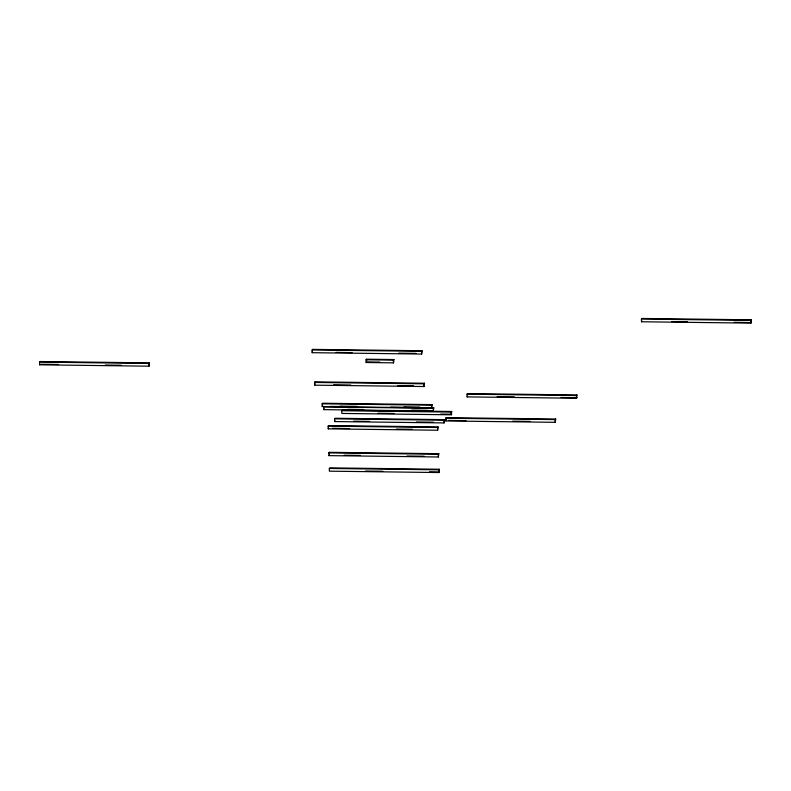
<?xml version="1.0" encoding="UTF-8"?>
<svg xmlns="http://www.w3.org/2000/svg" width="791" height="791" viewBox="0 0 791 791"><rect width="100%" height="100%" fill="white"/><g stroke="black" fill="none" stroke-linecap="round" stroke-linejoin="round"><path stroke-width="1.19" d="M39.55 362.1L40.064 361.517L149.489 362.881L149.054 366.184L39.629 364.819L39.55 362.1L148.975 363.465L149.489 362.881M39.629 364.819L40.143 364.236M312.138 349.958L312.653 349.385L422.078 350.739L421.643 354.052L312.218 352.687L312.138 349.958L421.563 351.323L422.078 350.739M312.218 352.687L312.653 349.385M314.561 382.449L315.075 381.865L424.5 383.23L424.065 386.532L314.64 385.168L314.561 382.449L423.986 383.813L424.5 383.23M314.64 385.168L315.075 381.865M322.135 403.825L322.649 403.242L432.074 404.606L431.629 407.909L322.204 406.544L322.135 403.825L431.56 405.19L432.074 404.606M322.204 406.544L322.728 405.961M366.055 359.786L366.569 359.203L393.928 359.539L393.493 362.851L366.134 362.505L366.055 359.786L393.414 360.123L393.928 359.539M431.243 407.662L433.695 407.691L433.26 411.004L323.835 409.639L324.35 409.056M366.134 362.505L366.648 361.922L379.729 362.09M328.146 426.141L328.66 425.558L438.085 426.922L437.641 430.225L328.216 428.86L328.146 426.141L437.571 427.506L438.085 426.922M334.593 418.844L335.107 418.261L444.532 419.625L444.097 422.928L334.672 421.563L334.593 418.844L444.018 420.209L444.532 419.625M341.781 410.717L342.295 410.134L451.72 411.498L451.285 414.8L341.86 413.436L341.781 410.717L451.206 412.081L451.72 411.498M328.216 428.86L328.74 428.277M334.672 421.563L335.186 420.98M328.888 452.907L329.402 452.323L438.827 453.688L438.392 456.99L328.967 455.626L328.888 452.907L438.313 454.271L438.827 453.688M328.967 455.626L329.481 455.043M329.323 468.46L329.837 467.877L439.262 469.241L438.827 472.543L329.402 471.179L329.323 468.46L438.748 469.824L439.262 469.241M433.26 411.004L433.695 407.691M445.758 418.241L446.272 417.658L555.697 419.022L555.262 422.325L445.837 420.96L445.758 418.241L555.183 419.606L555.697 419.022M467.026 394.175L467.55 393.592L576.975 394.956L576.53 398.259L467.105 396.894L467.026 394.175L576.451 395.54L576.975 394.956M445.837 420.96L446.272 417.658M467.105 396.894L467.619 396.311M641.432 319.04L641.946 318.457L751.371 319.821L750.936 323.124L641.511 321.759L641.432 319.04L750.857 320.404L751.371 319.821M641.511 321.759L642.025 321.176M671.529 321.551L687.517 321.749M734.236 322.332L751.45 322.54M336.086 352.39L352.074 352.598M398.793 353.172L416.007 353.389M41.369 364.255L58.583 364.473M105.302 365.046L121.29 365.254M333.594 384.812L350.809 385.029M397.527 385.613L413.515 385.81M497.134 396.687L514.348 396.894M561.066 397.478L577.044 397.675M339.932 406.179L357.146 406.386M403.875 406.97L419.853 407.167M330.42 406.406L357.473 406.742M390.665 407.157L420.179 407.523M433.181 408.275L323.756 406.91L323.835 409.639M347.714 409.343L363.692 409.54M411.646 410.143L427.624 410.341M378.029 413.298L394.007 413.495M440.735 414.079L451.799 414.217M448.804 420.416L466.018 420.624M512.746 421.207L529.95 421.425M353.626 421.217L369.615 421.415M416.333 421.999L433.547 422.206M332.428 428.327L349.632 428.544M396.36 429.127L412.338 429.325M344.233 455.23L360.221 455.428M406.94 456.012L424.154 456.229M365.571 471.041L382.785 471.258M429.503 471.841L439.341 471.96M750.857 320.404L750.936 323.124M576.451 395.54L576.53 398.259M555.183 419.606L555.262 422.325M451.206 412.081L451.285 414.8M444.018 420.209L444.097 422.928M437.571 427.506L437.641 430.225M438.313 454.271L438.392 456.99M438.748 469.824L438.827 472.543M431.56 405.19L431.629 407.909M423.986 383.813L424.065 386.532M421.563 351.323L421.643 354.052M393.414 360.123L393.493 362.851M366.569 359.203L366.619 361.012M329.402 452.323L329.461 454.133M148.975 363.465L149.054 366.184"/></g></svg>
